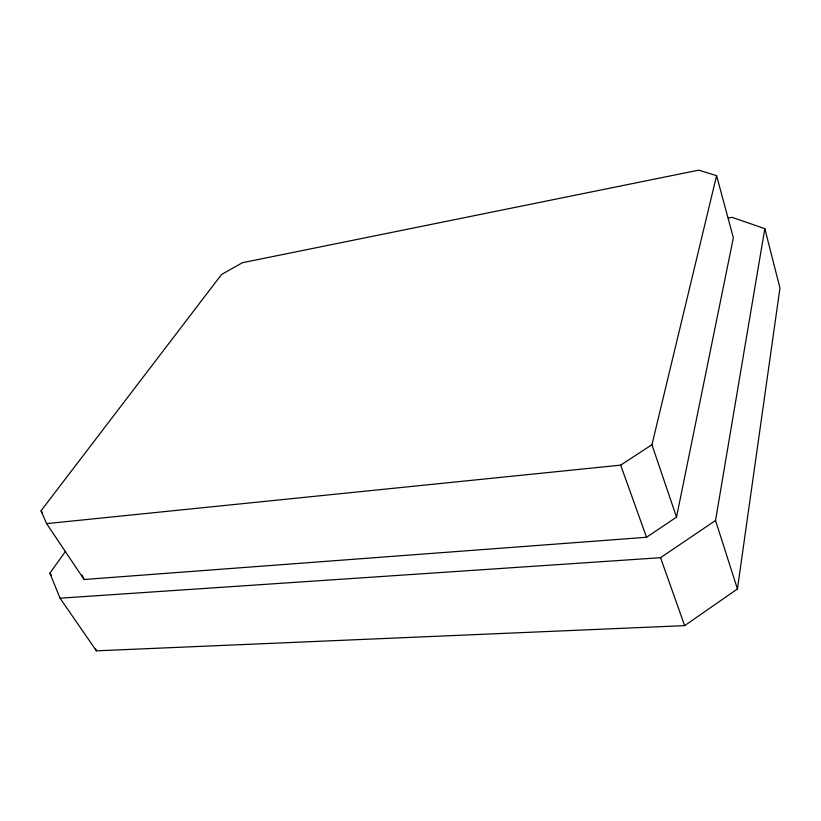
<?xml version="1.0" encoding="UTF-8"?>
<svg xmlns="http://www.w3.org/2000/svg" width="821" height="821" viewBox="0 0 821 821"><rect width="100%" height="100%" fill="white"/><g stroke="black" fill="none" stroke-linecap="round" stroke-linejoin="round"><path stroke-width="1.23" d="M65.567 551.281L49.886 573.161L60.036 598.191L96.406 650.837L684.663 625.633L737.422 588.975L779.95 288.058L764.823 228.649L732.024 217.339L728.248 218.027M737.422 588.975L715.532 520.473L764.823 228.649M676.514 517.127L733.369 237.792L716.589 175.663L698.671 170.163L242.431 262.699L221.516 274.522L41.05 510.754L46.602 523.624L84.091 579.503L646.548 537.273L676.514 517.127L651.946 444.715L716.589 175.663M60.036 598.191L660.536 557.695L715.532 520.473M46.602 523.624L620.666 465.138L651.946 444.715M49.886 573.161L51.333 575.264M41.05 510.754L42.466 512.879M82.049 574.967L84.091 579.503M95.441 648.559L96.406 650.837M620.666 465.138L646.548 537.273M660.536 557.695L684.663 625.633"/></g></svg>
